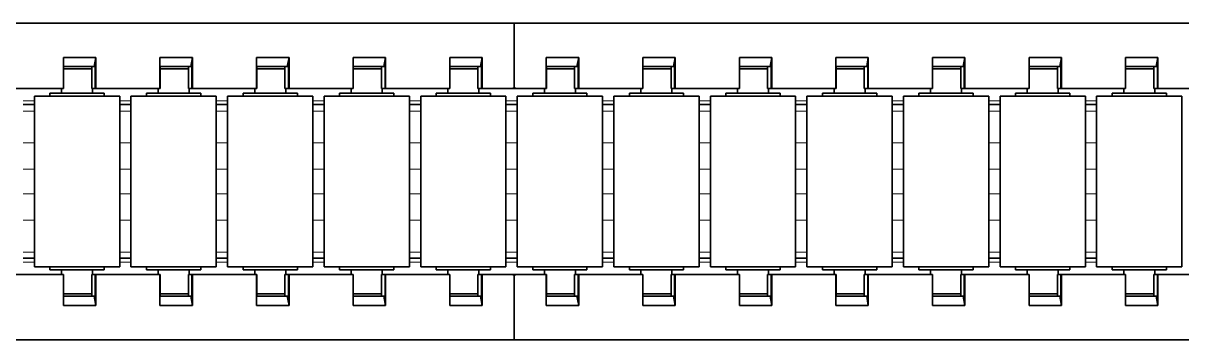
# Model space of a CAD drawing. Header units: inches. Extents: x 185496 to 352137, y 107182 to 179410.
# Drawn here: x 244666.7 to 244816.1, y 156707.6 to 156748.4 of the extents above; entities that cross this region are included whole.
import ezdxf

# ---------------------------------------------------------------- set-up
doc = ezdxf.new("R2010")
doc.units = ezdxf.units.IN
doc.header["$MEASUREMENT"] = 0

# ---------------------------------------------------------------- blocks, each defined once
blk = doc.blocks.new('liaojia')
at = {"color": 7, "lineweight": 35, "ltscale": 0.249049}
for p, q in [((799665.87, -280243.18), (799665.87, -280342.8)), ((799706.67, -280342.8), (799706.67, -280243.18)), ((799665.87, -280342.8), (799665.87, -280442.42)), ((799706.67, -280442.42), (799706.67, -280342.8))]:
    blk.add_line(p, q, dxfattribs=at)
at = {"color": 7, "lineweight": 35, "ltscale": 0.020671}
for p, q in [((799674.27, -280251.5), (799674.27, -280259.77)), ((799698.27, -280259.77), (799698.27, -280251.5)), ((799674.27, -280263.95), (799674.27, -280272.22)), ((799698.27, -280272.22), (799698.27, -280263.95)), ((799674.27, -280276.4), (799674.27, -280284.67)), ((799698.27, -280284.67), (799698.27, -280276.4)), ((799674.27, -280288.86), (799674.27, -280297.13)), ((799698.27, -280297.13), (799698.27, -280288.86)), ((799674.27, -280301.31), (799674.27, -280309.58)), ((799698.27, -280309.58), (799698.27, -280301.31)), ((799674.27, -280313.76), (799674.27, -280322.03)), ((799698.27, -280322.03), (799698.27, -280313.76)), ((799674.27, -280326.21), (799674.27, -280334.48)), ((799698.27, -280334.48), (799698.27, -280326.21)), ((799674.27, -280351.12), (799674.27, -280359.39)), ((799698.27, -280359.39), (799698.27, -280351.12)), ((799674.27, -280363.57), (799674.27, -280371.84)), ((799698.27, -280371.84), (799698.27, -280363.57)), ((799674.27, -280376.02), (799674.27, -280384.29)), ((799698.27, -280384.29), (799698.27, -280376.02)), ((799674.27, -280388.48), (799674.27, -280396.74)), ((799698.27, -280396.74), (799698.27, -280388.48)), ((799674.27, -280400.93), (799674.27, -280409.2)), ((799698.27, -280409.2), (799698.27, -280400.93))]:
    blk.add_line(p, q, dxfattribs=at)
at = {"color": 7, "lineweight": 35, "ltscale": 0.012552}
for p, q in [((799675.27, -280261.71), (799675.27, -280256.69)), ((799697.27, -280256.69), (799697.27, -280261.71)), ((799675.27, -280274.16), (799675.27, -280269.14)), ((799697.27, -280269.14), (799697.27, -280274.16)), ((799675.27, -280311.52), (799675.27, -280306.5)), ((799697.27, -280306.5), (799697.27, -280311.52)), ((799675.27, -280336.43), (799675.27, -280331.41)), ((799697.27, -280331.41), (799697.27, -280336.43)), ((799675.27, -280348.88), (799675.27, -280343.86)), ((799697.27, -280343.86), (799697.27, -280348.88)), ((799675.27, -280361.33), (799675.27, -280356.31)), ((799697.27, -280356.31), (799697.27, -280361.33)), ((799675.27, -280373.78), (799675.27, -280368.76)), ((799697.27, -280368.76), (799697.27, -280373.78)), ((799675.27, -280386.24), (799675.27, -280381.22)), ((799697.27, -280381.22), (799697.27, -280386.24))]:
    blk.add_line(p, q, dxfattribs=at)
at = {"color": 7, "lineweight": 35, "ltscale": 0.055}
for p, q in [((799675.27, -280256.69), (799697.27, -280256.69)), ((799675.27, -280267.69), (799697.27, -280267.69)), ((799675.27, -280269.14), (799697.27, -280269.14)), ((799675.27, -280280.14), (799697.27, -280280.14)), ((799675.27, -280281.6), (799697.27, -280281.6)), ((799675.27, -280292.6), (799697.27, -280292.6)), ((799675.27, -280294.05), (799697.27, -280294.05)), ((799675.27, -280305.05), (799697.27, -280305.05)), ((799675.27, -280306.5), (799697.27, -280306.5)), ((799675.27, -280317.5), (799697.27, -280317.5)), ((799675.27, -280318.95), (799697.27, -280318.95)), ((799675.27, -280329.95), (799697.27, -280329.95)), ((799675.27, -280331.41), (799697.27, -280331.41)), ((799675.27, -280342.41), (799697.27, -280342.41)), ((799675.27, -280343.86), (799697.27, -280343.86)), ((799675.27, -280354.86), (799697.27, -280354.86)), ((799675.27, -280356.31), (799697.27, -280356.31)), ((799675.27, -280367.31), (799697.27, -280367.31)), ((799675.27, -280368.76), (799697.27, -280368.76)), ((799675.27, -280379.76), (799697.27, -280379.76)), ((799675.27, -280381.22), (799697.27, -280381.22)), ((799675.27, -280392.22), (799697.27, -280392.22)), ((799675.27, -280393.67), (799697.27, -280393.67)), ((799675.27, -280404.67), (799697.27, -280404.67))]:
    blk.add_line(p, q, dxfattribs=at)
at = {"color": 7, "lineweight": 35, "ltscale": 0.007987}
for p, q in [((799674.87, -280261.89), (799674.87, -280258.69)), ((799697.67, -280261.89), (799697.67, -280258.69)), ((799674.87, -280274.34), (799674.87, -280271.14)), ((799697.67, -280274.34), (799697.67, -280271.14)), ((799674.87, -280286.79), (799674.87, -280283.6)), ((799697.67, -280286.79), (799697.67, -280283.6)), ((799674.87, -280299.24), (799674.87, -280296.05)), ((799697.67, -280299.24), (799697.67, -280296.05)), ((799674.87, -280324.15), (799674.87, -280320.95)), ((799697.67, -280324.15), (799697.67, -280320.95)), ((799674.87, -280336.6), (799674.87, -280333.41)), ((799697.67, -280336.6), (799697.67, -280333.41)), ((799674.87, -280361.51), (799674.87, -280358.31)), ((799697.67, -280361.51), (799697.67, -280358.31)), ((799674.87, -280373.96), (799674.87, -280370.76)), ((799697.67, -280373.96), (799697.67, -280370.76)), ((799674.87, -280386.41), (799674.87, -280383.22)), ((799697.67, -280386.41), (799697.67, -280383.22)), ((799674.87, -280398.86), (799674.87, -280395.67)), ((799697.67, -280398.86), (799697.67, -280395.67))]:
    blk.add_line(p, q, dxfattribs=at)
at = {"color": 7, "lineweight": 35, "ltscale": 0.000999832}
for p, q in [((799674.87, -280258.69), (799675.27, -280258.69)), ((799674.87, -280265.69), (799675.27, -280265.69)), ((799674.87, -280271.14), (799675.27, -280271.14)), ((799674.87, -280278.14), (799675.27, -280278.14)), ((799674.87, -280283.6), (799675.27, -280283.6)), ((799674.87, -280290.6), (799675.27, -280290.6)), ((799674.87, -280296.05), (799675.27, -280296.05)), ((799674.87, -280303.05), (799675.27, -280303.05)), ((799674.87, -280308.5), (799675.27, -280308.5)), ((799674.87, -280315.5), (799675.27, -280315.5)), ((799674.87, -280320.95), (799675.27, -280320.95)), ((799674.87, -280327.95), (799675.27, -280327.95)), ((799674.87, -280333.41), (799675.27, -280333.41)), ((799674.87, -280340.41), (799675.27, -280340.41)), ((799674.87, -280345.86), (799675.27, -280345.86)), ((799674.87, -280352.86), (799675.27, -280352.86)), ((799674.87, -280358.31), (799675.27, -280358.31)), ((799674.87, -280365.31), (799675.27, -280365.31)), ((799674.87, -280370.76), (799675.27, -280370.76)), ((799674.87, -280377.76), (799675.27, -280377.76)), ((799674.87, -280383.22), (799675.27, -280383.22)), ((799674.87, -280390.22), (799675.27, -280390.22)), ((799674.87, -280395.67), (799675.27, -280395.67)), ((799674.87, -280402.67), (799675.27, -280402.67))]:
    blk.add_line(p, q, dxfattribs=at)
at = {"color": 7, "lineweight": 35, "ltscale": 0.001}
for p, q in [((799697.27, -280258.69), (799697.67, -280258.69)), ((799697.27, -280265.69), (799697.67, -280265.69)), ((799697.27, -280271.14), (799697.67, -280271.14)), ((799697.27, -280278.14), (799697.67, -280278.14)), ((799697.27, -280283.6), (799697.67, -280283.6)), ((799697.27, -280290.6), (799697.67, -280290.6)), ((799697.27, -280296.05), (799697.67, -280296.05)), ((799697.27, -280303.05), (799697.67, -280303.05)), ((799697.27, -280308.5), (799697.67, -280308.5)), ((799697.27, -280315.5), (799697.67, -280315.5)), ((799697.27, -280320.95), (799697.67, -280320.95)), ((799697.27, -280327.95), (799697.67, -280327.95)), ((799697.27, -280333.41), (799697.67, -280333.41)), ((799697.27, -280340.41), (799697.67, -280340.41)), ((799697.27, -280345.86), (799697.67, -280345.86)), ((799697.27, -280352.86), (799697.67, -280352.86)), ((799697.27, -280358.31), (799697.67, -280358.31)), ((799697.27, -280365.31), (799697.67, -280365.31)), ((799697.27, -280370.76), (799697.67, -280370.76)), ((799697.27, -280377.76), (799697.67, -280377.76)), ((799697.27, -280383.22), (799697.67, -280383.22)), ((799697.27, -280390.22), (799697.67, -280390.22)), ((799697.27, -280395.67), (799697.67, -280395.67)), ((799697.27, -280402.67), (799697.67, -280402.67))]:
    blk.add_line(p, q, dxfattribs=at)
at = {"color": 7, "lineweight": 35, "ltscale": 0.002965}
for p, q in [((799670.31, -280259.77), (799671.47, -280259.99)), ((799701.07, -280259.99), (799702.24, -280259.77)), ((799670.31, -280272.22), (799671.47, -280272.44)), ((799701.07, -280272.44), (799702.24, -280272.22)), ((799670.31, -280284.67), (799671.47, -280284.89)), ((799701.07, -280284.89), (799702.24, -280284.67)), ((799670.31, -280297.13), (799671.47, -280297.34)), ((799701.07, -280297.34), (799702.24, -280297.13)), ((799670.31, -280309.58), (799671.47, -280309.8)), ((799701.07, -280309.8), (799702.24, -280309.58)), ((799670.31, -280322.03), (799671.47, -280322.25)), ((799701.07, -280322.25), (799702.24, -280322.03)), ((799670.31, -280334.48), (799671.47, -280334.7)), ((799701.07, -280334.7), (799702.24, -280334.48)), ((799670.31, -280346.94), (799671.47, -280347.15)), ((799701.07, -280347.15), (799702.24, -280346.94)), ((799670.31, -280359.39), (799671.47, -280359.61)), ((799701.07, -280359.61), (799702.24, -280359.39)), ((799670.31, -280371.84), (799671.47, -280372.06)), ((799701.07, -280372.06), (799702.24, -280371.84)), ((799670.31, -280384.29), (799671.47, -280384.51)), ((799701.07, -280384.51), (799702.24, -280384.29)), ((799670.31, -280396.74), (799671.47, -280396.96)), ((799701.07, -280396.96), (799702.24, -280396.74))]:
    blk.add_line(p, q, dxfattribs=at)
at = {"color": 7, "lineweight": 35, "ltscale": 0.009914}
for p, q in [((799670.31, -280259.77), (799674.27, -280259.77)), ((799698.27, -280259.77), (799702.24, -280259.77)), ((799674.27, -280263.95), (799670.31, -280263.95)), ((799702.24, -280263.95), (799698.27, -280263.95)), ((799670.31, -280272.22), (799674.27, -280272.22)), ((799698.27, -280272.22), (799702.24, -280272.22)), ((799674.27, -280276.4), (799670.31, -280276.4)), ((799702.24, -280276.4), (799698.27, -280276.4)), ((799670.31, -280284.67), (799674.27, -280284.67)), ((799698.27, -280284.67), (799702.24, -280284.67)), ((799674.27, -280288.86), (799670.31, -280288.86)), ((799702.24, -280288.86), (799698.27, -280288.86)), ((799670.31, -280297.13), (799674.27, -280297.13)), ((799698.27, -280297.13), (799702.24, -280297.13)), ((799674.27, -280301.31), (799670.31, -280301.31)), ((799702.24, -280301.31), (799698.27, -280301.31)), ((799670.31, -280309.58), (799674.27, -280309.58)), ((799698.27, -280309.58), (799702.24, -280309.58)), ((799674.27, -280313.76), (799670.31, -280313.76)), ((799702.24, -280313.76), (799698.27, -280313.76)), ((799670.31, -280322.03), (799674.27, -280322.03)), ((799698.27, -280322.03), (799702.24, -280322.03)), ((799674.27, -280326.21), (799670.31, -280326.21)), ((799702.24, -280326.21), (799698.27, -280326.21)), ((799670.31, -280334.48), (799674.27, -280334.48)), ((799698.27, -280334.48), (799702.24, -280334.48)), ((799674.27, -280338.67), (799670.31, -280338.67)), ((799702.24, -280338.67), (799698.27, -280338.67)), ((799670.31, -280346.94), (799674.27, -280346.94)), ((799698.27, -280346.94), (799702.24, -280346.94)), ((799674.27, -280351.12), (799670.31, -280351.12)), ((799702.24, -280351.12), (799698.27, -280351.12)), ((799670.31, -280359.39), (799674.27, -280359.39)), ((799698.27, -280359.39), (799702.24, -280359.39)), ((799674.27, -280363.57), (799670.31, -280363.57)), ((799702.24, -280363.57), (799698.27, -280363.57)), ((799670.31, -280371.84), (799674.27, -280371.84)), ((799698.27, -280371.84), (799702.24, -280371.84)), ((799674.27, -280376.02), (799670.31, -280376.02)), ((799702.24, -280376.02), (799698.27, -280376.02)), ((799670.31, -280384.29), (799674.27, -280384.29)), ((799698.27, -280384.29), (799702.24, -280384.29)), ((799674.27, -280388.48), (799670.31, -280388.48)), ((799702.24, -280388.48), (799698.27, -280388.48)), ((799670.31, -280396.74), (799674.27, -280396.74)), ((799698.27, -280396.74), (799702.24, -280396.74)), ((799674.27, -280400.93), (799670.31, -280400.93)), ((799702.24, -280400.93), (799698.27, -280400.93))]:
    blk.add_line(p, q, dxfattribs=at)
at = {"color": 7, "lineweight": 35, "ltscale": 0.01046}
for p, q in [((799670.31, -280263.95), (799670.31, -280259.77)), ((799702.24, -280259.77), (799702.24, -280263.95)), ((799670.31, -280276.4), (799670.31, -280272.22)), ((799702.24, -280272.22), (799702.24, -280276.4)), ((799670.31, -280288.86), (799670.31, -280284.67)), ((799702.24, -280284.67), (799702.24, -280288.86)), ((799670.31, -280301.31), (799670.31, -280297.13)), ((799702.24, -280297.13), (799702.24, -280301.31)), ((799670.31, -280313.76), (799670.31, -280309.58)), ((799702.24, -280309.58), (799702.24, -280313.76)), ((799670.31, -280326.21), (799670.31, -280322.03)), ((799702.24, -280322.03), (799702.24, -280326.21)), ((799670.31, -280338.67), (799670.31, -280334.48)), ((799702.24, -280334.48), (799702.24, -280338.67)), ((799670.31, -280351.12), (799670.31, -280346.94)), ((799702.24, -280346.94), (799702.24, -280351.12)), ((799670.31, -280363.57), (799670.31, -280359.39)), ((799702.24, -280359.39), (799702.24, -280363.57)), ((799670.31, -280376.02), (799670.31, -280371.84)), ((799702.24, -280371.84), (799702.24, -280376.02)), ((799670.31, -280388.48), (799670.31, -280384.29)), ((799702.24, -280384.29), (799702.24, -280388.48)), ((799670.31, -280400.93), (799670.31, -280396.74)), ((799702.24, -280396.74), (799702.24, -280400.93))]:
    blk.add_line(p, q, dxfattribs=at)
at = {"color": 7, "lineweight": 35, "ltscale": 0.007}
for p, q in [((799671.47, -280259.84), (799674.27, -280259.84)), ((799671.47, -280260.3), (799674.27, -280260.3)), ((799698.27, -280259.84), (799701.07, -280259.84)), ((799701.07, -280260.3), (799698.27, -280260.3)), ((799671.47, -280263.94), (799674.27, -280263.94)), ((799701.07, -280263.94), (799698.27, -280263.94)), ((799671.47, -280272.3), (799674.27, -280272.3)), ((799698.27, -280272.3), (799701.07, -280272.3)), ((799671.47, -280272.75), (799674.27, -280272.75)), ((799701.07, -280272.75), (799698.27, -280272.75)), ((799671.47, -280276.39), (799674.27, -280276.39)), ((799701.07, -280276.39), (799698.27, -280276.39)), ((799671.47, -280284.75), (799674.27, -280284.75)), ((799671.47, -280285.2), (799674.27, -280285.2)), ((799698.27, -280284.75), (799701.07, -280284.75)), ((799701.07, -280285.2), (799698.27, -280285.2)), ((799671.47, -280288.84), (799674.27, -280288.84)), ((799701.07, -280288.84), (799698.27, -280288.84)), ((799671.47, -280297.2), (799674.27, -280297.2)), ((799671.47, -280297.66), (799674.27, -280297.66)), ((799698.27, -280297.2), (799701.07, -280297.2)), ((799701.07, -280297.66), (799698.27, -280297.66)), ((799671.47, -280301.29), (799674.27, -280301.29)), ((799701.07, -280301.29), (799698.27, -280301.29)), ((799671.47, -280309.65), (799674.27, -280309.65)), ((799698.27, -280309.65), (799701.07, -280309.65)), ((799671.47, -280310.11), (799674.27, -280310.11)), ((799701.07, -280310.11), (799698.27, -280310.11)), ((799671.47, -280313.75), (799674.27, -280313.75)), ((799701.07, -280313.75), (799698.27, -280313.75)), ((799671.47, -280322.11), (799674.27, -280322.11)), ((799671.47, -280322.56), (799674.27, -280322.56)), ((799698.27, -280322.11), (799701.07, -280322.11)), ((799701.07, -280322.56), (799698.27, -280322.56)), ((799671.47, -280326.2), (799674.27, -280326.2)), ((799701.07, -280326.2), (799698.27, -280326.2)), ((799671.47, -280334.56), (799674.27, -280334.56)), ((799671.47, -280335.01), (799674.27, -280335.01)), ((799698.27, -280334.56), (799701.07, -280334.56)), ((799701.07, -280335.01), (799698.27, -280335.01)), ((799671.47, -280338.65), (799674.27, -280338.65)), ((799698.27, -280338.65), (799701.07, -280338.65)), ((799671.47, -280347.01), (799674.27, -280347.01)), ((799698.27, -280347.01), (799701.07, -280347.01)), ((799674.27, -280347.47), (799671.47, -280347.47)), ((799701.07, -280347.47), (799698.27, -280347.47)), ((799671.47, -280351.1), (799674.27, -280351.1)), ((799701.07, -280351.1), (799698.27, -280351.1)), ((799671.47, -280359.46), (799674.27, -280359.46)), ((799671.47, -280359.92), (799674.27, -280359.92)), ((799698.27, -280359.46), (799701.07, -280359.46)), ((799701.07, -280359.92), (799698.27, -280359.92)), ((799671.47, -280363.56), (799674.27, -280363.56)), ((799701.07, -280363.56), (799698.27, -280363.56)), ((799671.47, -280371.92), (799674.27, -280371.92)), ((799671.47, -280372.37), (799674.27, -280372.37)), ((799698.27, -280371.92), (799701.07, -280371.92)), ((799701.07, -280372.37), (799698.27, -280372.37)), ((799671.47, -280376.01), (799674.27, -280376.01)), ((799701.07, -280376.01), (799698.27, -280376.01)), ((799671.47, -280384.37), (799674.27, -280384.37)), ((799698.27, -280384.37), (799701.07, -280384.37)), ((799671.47, -280384.82), (799674.27, -280384.82)), ((799701.07, -280384.82), (799698.27, -280384.82)), ((799671.47, -280388.46), (799674.27, -280388.46)), ((799701.07, -280388.46), (799698.27, -280388.46)), ((799671.47, -280396.82), (799674.27, -280396.82)), ((799671.47, -280397.28), (799674.27, -280397.28)), ((799698.27, -280396.82), (799701.07, -280396.82)), ((799701.07, -280397.28), (799698.27, -280397.28)), ((799671.47, -280400.91), (799674.27, -280400.91)), ((799701.07, -280400.91), (799698.27, -280400.91))]:
    blk.add_line(p, q, dxfattribs=at)
at = {"color": 7, "lineweight": 35, "ltscale": 0.000893784}
for p, q in [((799671.47, -280260.2), (799671.47, -280259.84)), ((799701.07, -280259.84), (799701.07, -280260.2)), ((799671.47, -280272.65), (799671.47, -280272.3)), ((799701.07, -280272.3), (799701.07, -280272.65)), ((799671.47, -280297.56), (799671.47, -280297.2)), ((799701.07, -280297.2), (799701.07, -280297.56)), ((799671.47, -280384.73), (799671.47, -280384.37)), ((799701.07, -280384.37), (799701.07, -280384.73))]:
    blk.add_line(p, q, dxfattribs=at)
at = {"color": 7, "lineweight": 35, "ltscale": 0.000356865}
for p, q in [((799671.47, -280259.99), (799671.47, -280259.84)), ((799671.47, -280272.44), (799671.47, -280272.3)), ((799671.47, -280284.89), (799671.47, -280284.75)), ((799671.47, -280297.34), (799671.47, -280297.2)), ((799671.47, -280334.7), (799671.47, -280334.56)), ((799671.47, -280347.15), (799671.47, -280347.01)), ((799671.47, -280359.61), (799671.47, -280359.46)), ((799671.47, -280372.06), (799671.47, -280371.92)), ((799671.47, -280384.51), (799671.47, -280384.37)), ((799671.47, -280396.96), (799671.47, -280396.82))]:
    blk.add_line(p, q, dxfattribs=at)
at = {"color": 7, "lineweight": 35, "ltscale": 0.000536919}
for p, q in [((799671.47, -280259.99), (799671.47, -280260.2)), ((799671.47, -280272.44), (799671.47, -280272.65)), ((799671.47, -280297.34), (799671.47, -280297.56)), ((799671.47, -280309.8), (799671.47, -280310.01)), ((799671.47, -280384.51), (799671.47, -280384.73))]:
    blk.add_line(p, q, dxfattribs=at)
at = {"color": 7, "lineweight": 35, "ltscale": 0.009386}
for p, q in [((799671.47, -280260.2), (799671.47, -280263.96)), ((799701.07, -280263.96), (799701.07, -280260.2)), ((799671.47, -280272.65), (799671.47, -280276.41)), ((799701.07, -280276.41), (799701.07, -280272.65)), ((799671.47, -280285.11), (799671.47, -280288.86)), ((799701.07, -280288.86), (799701.07, -280285.11)), ((799671.47, -280297.56), (799671.47, -280301.31)), ((799701.07, -280301.31), (799701.07, -280297.56)), ((799671.47, -280310.01), (799671.47, -280313.76)), ((799701.07, -280313.76), (799701.07, -280310.01)), ((799671.47, -280322.46), (799671.47, -280326.22)), ((799701.07, -280326.22), (799701.07, -280322.46)), ((799671.47, -280334.92), (799671.47, -280338.67)), ((799701.07, -280338.67), (799701.07, -280334.92)), ((799671.47, -280347.37), (799671.47, -280351.12)), ((799701.07, -280351.12), (799701.07, -280347.37)), ((799671.47, -280359.82), (799671.47, -280363.57)), ((799701.07, -280363.57), (799701.07, -280359.82)), ((799671.47, -280372.27), (799671.47, -280376.03)), ((799701.07, -280376.03), (799701.07, -280372.27)), ((799671.47, -280384.73), (799671.47, -280388.48)), ((799701.07, -280388.48), (799701.07, -280384.73)), ((799671.47, -280397.18), (799671.47, -280400.93)), ((799701.07, -280400.93), (799701.07, -280397.18))]:
    blk.add_line(p, q, dxfattribs=at)
at = {"color": 7, "lineweight": 35, "ltscale": 0.005168}
for p, q in [((799671.77, -280262.37), (799671.77, -280260.3)), ((799671.77, -280274.82), (799671.77, -280272.75)), ((799671.77, -280287.27), (799671.77, -280285.2)), ((799671.77, -280299.72), (799671.77, -280297.66)), ((799671.77, -280312.18), (799671.77, -280310.11)), ((799671.77, -280324.63), (799671.77, -280322.56)), ((799671.77, -280337.08), (799671.77, -280335.01)), ((799671.77, -280349.53), (799671.77, -280347.47)), ((799671.77, -280361.99), (799671.77, -280359.92)), ((799671.77, -280374.44), (799671.77, -280372.37)), ((799671.77, -280386.89), (799671.77, -280384.82)), ((799671.77, -280399.34), (799671.77, -280397.28))]:
    blk.add_line(p, q, dxfattribs=at)
at = {"color": 7, "lineweight": 35, "ltscale": 0.004297}
for p, q in [((799671.77, -280262.02), (799671.77, -280260.3)), ((799700.77, -280260.3), (799700.77, -280262.02)), ((799671.77, -280274.47), (799671.77, -280272.75)), ((799700.77, -280272.75), (799700.77, -280274.47)), ((799671.77, -280286.92), (799671.77, -280285.2)), ((799700.77, -280285.2), (799700.77, -280286.92)), ((799671.77, -280299.37), (799671.77, -280297.66)), ((799700.77, -280297.66), (799700.77, -280299.37)), ((799671.77, -280311.83), (799671.77, -280310.11)), ((799700.77, -280310.11), (799700.77, -280311.83)), ((799671.77, -280324.28), (799671.77, -280322.56)), ((799700.77, -280322.56), (799700.77, -280324.28)), ((799671.77, -280336.73), (799671.77, -280335.01)), ((799700.77, -280335.01), (799700.77, -280336.73)), ((799671.77, -280349.18), (799671.77, -280347.47)), ((799700.77, -280347.47), (799700.77, -280349.18)), ((799671.77, -280361.64), (799671.77, -280359.92)), ((799700.77, -280359.92), (799700.77, -280361.64)), ((799671.77, -280374.09), (799671.77, -280372.37)), ((799700.77, -280372.37), (799700.77, -280374.09)), ((799671.77, -280386.54), (799671.77, -280384.82)), ((799700.77, -280384.82), (799700.77, -280386.54)), ((799671.77, -280398.99), (799671.77, -280397.28)), ((799700.77, -280397.28), (799700.77, -280398.99))]:
    blk.add_line(p, q, dxfattribs=at)
at = {"color": 7, "lineweight": 35, "ltscale": 0.000187874}
for p, q in [((799674.27, -280259.84), (799674.27, -280259.77)), ((799698.27, -280259.84), (799698.27, -280259.77)), ((799674.27, -280272.3), (799674.27, -280272.22)), ((799698.27, -280272.3), (799698.27, -280272.22)), ((799674.27, -280284.75), (799674.27, -280284.67)), ((799698.27, -280284.75), (799698.27, -280284.67)), ((799674.27, -280297.2), (799674.27, -280297.13)), ((799698.27, -280297.2), (799698.27, -280297.13)), ((799674.27, -280334.56), (799674.27, -280334.48)), ((799698.27, -280334.56), (799698.27, -280334.48)), ((799674.27, -280347.01), (799674.27, -280346.94)), ((799698.27, -280347.01), (799698.27, -280346.94)), ((799674.27, -280359.46), (799674.27, -280359.39)), ((799698.27, -280359.46), (799698.27, -280359.39)), ((799674.27, -280371.92), (799674.27, -280371.84)), ((799698.27, -280371.92), (799698.27, -280371.84)), ((799674.27, -280384.37), (799674.27, -280384.29)), ((799698.27, -280384.37), (799698.27, -280384.29)), ((799674.27, -280396.82), (799674.27, -280396.74)), ((799698.27, -280396.82), (799698.27, -280396.74))]:
    blk.add_line(p, q, dxfattribs=at)
at = {"color": 7, "lineweight": 35, "ltscale": 0.001138}
for p, q in [((799674.27, -280259.84), (799674.27, -280260.3)), ((799698.27, -280260.3), (799698.27, -280259.84)), ((799674.27, -280272.3), (799674.27, -280272.75)), ((799698.27, -280272.75), (799698.27, -280272.3)), ((799674.27, -280284.75), (799674.27, -280285.2)), ((799698.27, -280285.2), (799698.27, -280284.75)), ((799674.27, -280297.2), (799674.27, -280297.66)), ((799698.27, -280297.66), (799698.27, -280297.2)), ((799674.27, -280309.65), (799674.27, -280310.11)), ((799698.27, -280310.11), (799698.27, -280309.65)), ((799674.27, -280322.11), (799674.27, -280322.56)), ((799698.27, -280322.56), (799698.27, -280322.11)), ((799674.27, -280334.56), (799674.27, -280335.01)), ((799698.27, -280335.01), (799698.27, -280334.56)), ((799674.27, -280347.01), (799674.27, -280347.47)), ((799698.27, -280347.47), (799698.27, -280347.01)), ((799674.27, -280359.46), (799674.27, -280359.92)), ((799698.27, -280359.92), (799698.27, -280359.46)), ((799674.27, -280371.92), (799674.27, -280372.37)), ((799698.27, -280372.37), (799698.27, -280371.92)), ((799674.27, -280384.37), (799674.27, -280384.82)), ((799698.27, -280384.82), (799698.27, -280384.37)), ((799674.27, -280396.82), (799674.27, -280397.28)), ((799698.27, -280397.28), (799698.27, -280396.82))]:
    blk.add_line(p, q, dxfattribs=at)
at = {"color": 7, "lineweight": 35, "ltscale": 0.0015}
for p, q in [((799674.27, -280260.19), (799674.87, -280260.19)), ((799697.67, -280260.19), (799698.27, -280260.19)), ((799674.27, -280264.19), (799674.87, -280264.19)), ((799697.67, -280264.19), (799698.27, -280264.19)), ((799674.27, -280272.64), (799674.87, -280272.64)), ((799697.67, -280272.64), (799698.27, -280272.64)), ((799674.27, -280276.64), (799674.87, -280276.64)), ((799697.67, -280276.64), (799698.27, -280276.64)), ((799674.27, -280285.1), (799674.87, -280285.1)), ((799697.67, -280285.1), (799698.27, -280285.1)), ((799674.27, -280289.1), (799674.87, -280289.1)), ((799697.67, -280289.1), (799698.27, -280289.1)), ((799674.27, -280297.55), (799674.87, -280297.55)), ((799697.67, -280297.55), (799698.27, -280297.55)), ((799674.27, -280301.55), (799674.87, -280301.55)), ((799697.67, -280301.55), (799698.27, -280301.55)), ((799674.27, -280310), (799674.87, -280310)), ((799697.67, -280310), (799698.27, -280310)), ((799674.27, -280314), (799674.87, -280314)), ((799697.67, -280314), (799698.27, -280314)), ((799674.27, -280322.45), (799674.87, -280322.45)), ((799697.67, -280322.45), (799698.27, -280322.45)), ((799674.27, -280326.45), (799674.87, -280326.45)), ((799697.67, -280326.45), (799698.27, -280326.45)), ((799674.27, -280334.91), (799674.87, -280334.91)), ((799697.67, -280334.91), (799698.27, -280334.91)), ((799674.27, -280338.91), (799674.87, -280338.91)), ((799697.67, -280338.91), (799698.27, -280338.91)), ((799674.27, -280347.36), (799674.87, -280347.36)), ((799697.67, -280347.36), (799698.27, -280347.36)), ((799674.27, -280351.36), (799674.87, -280351.36)), ((799697.67, -280351.36), (799698.27, -280351.36)), ((799674.27, -280359.81), (799674.87, -280359.81)), ((799697.67, -280359.81), (799698.27, -280359.81)), ((799674.27, -280363.81), (799674.87, -280363.81)), ((799697.67, -280363.81), (799698.27, -280363.81)), ((799674.27, -280372.26), (799674.87, -280372.26)), ((799697.67, -280372.26), (799698.27, -280372.26)), ((799674.27, -280376.26), (799674.87, -280376.26)), ((799697.67, -280376.26), (799698.27, -280376.26)), ((799674.27, -280384.72), (799674.87, -280384.72)), ((799697.67, -280384.72), (799698.27, -280384.72)), ((799674.27, -280388.72), (799674.87, -280388.72)), ((799697.67, -280388.72), (799698.27, -280388.72)), ((799674.27, -280397.17), (799674.87, -280397.17)), ((799697.67, -280397.17), (799698.27, -280397.17)), ((799674.27, -280401.17), (799674.87, -280401.17)), ((799697.67, -280401.17), (799698.27, -280401.17))]:
    blk.add_line(p, q, dxfattribs=at)
at = {"color": 7, "lineweight": 35, "ltscale": 0.000243759}
for p, q in [((799701.07, -280260.3), (799701.07, -280260.2)), ((799701.07, -280272.75), (799701.07, -280272.65)), ((799701.07, -280285.2), (799701.07, -280285.11)), ((799701.07, -280297.66), (799701.07, -280297.56)), ((799701.07, -280359.92), (799701.07, -280359.82)), ((799701.07, -280384.82), (799701.07, -280384.73)), ((799701.07, -280397.28), (799701.07, -280397.18))]:
    blk.add_line(p, q, dxfattribs=at)
at = {"color": 7, "lineweight": 13, "ltscale": 0.009093}
for p, q in [((799701.07, -280263.94), (799701.07, -280260.3)), ((799701.07, -280276.39), (799701.07, -280272.75)), ((799701.07, -280288.84), (799701.07, -280285.2)), ((799701.07, -280301.29), (799701.07, -280297.66)), ((799701.07, -280313.75), (799701.07, -280310.11)), ((799701.07, -280326.2), (799701.07, -280322.56)), ((799701.07, -280338.65), (799701.07, -280335.01)), ((799701.07, -280351.1), (799701.07, -280347.47)), ((799701.07, -280363.56), (799701.07, -280359.92)), ((799701.07, -280376.01), (799701.07, -280372.37)), ((799701.07, -280388.46), (799701.07, -280384.82)), ((799701.07, -280400.91), (799701.07, -280397.28))]:
    blk.add_line(p, q, dxfattribs=at)
at = {"color": 7, "lineweight": 35, "ltscale": 0.004796}
for p, q in [((799671.77, -280263.94), (799671.77, -280262.02)), ((799700.77, -280262.02), (799700.77, -280263.94)), ((799671.77, -280276.39), (799671.77, -280274.47)), ((799700.77, -280274.47), (799700.77, -280276.39)), ((799671.77, -280288.84), (799671.77, -280286.92)), ((799700.77, -280286.92), (799700.77, -280288.84)), ((799671.77, -280301.29), (799671.77, -280299.37)), ((799700.77, -280299.37), (799700.77, -280301.29)), ((799671.77, -280313.75), (799671.77, -280311.83)), ((799700.77, -280311.83), (799700.77, -280313.75)), ((799671.77, -280338.65), (799671.77, -280336.73)), ((799700.77, -280336.73), (799700.77, -280338.65)), ((799671.77, -280351.1), (799671.77, -280349.18)), ((799700.77, -280349.18), (799700.77, -280351.1)), ((799671.77, -280363.56), (799671.77, -280361.64)), ((799700.77, -280361.64), (799700.77, -280363.56)), ((799671.77, -280376.01), (799671.77, -280374.09)), ((799700.77, -280374.09), (799700.77, -280376.01)), ((799671.77, -280388.46), (799671.77, -280386.54)), ((799700.77, -280386.54), (799700.77, -280388.46)), ((799671.77, -280400.91), (799671.77, -280398.99)), ((799700.77, -280398.99), (799700.77, -280400.91))]:
    blk.add_line(p, q, dxfattribs=at)
at = {"color": 7, "lineweight": 35, "ltscale": 0.009513}
for p, q in [((799674.87, -280261.89), (799674.87, -280265.69)), ((799697.67, -280265.69), (799697.67, -280261.89)), ((799674.87, -280274.34), (799674.87, -280278.14)), ((799697.67, -280278.14), (799697.67, -280274.34)), ((799674.87, -280286.79), (799674.87, -280290.6)), ((799697.67, -280290.6), (799697.67, -280286.79)), ((799674.87, -280299.24), (799674.87, -280303.05)), ((799697.67, -280303.05), (799697.67, -280299.24)), ((799674.87, -280311.7), (799674.87, -280315.5)), ((799697.67, -280315.5), (799697.67, -280311.7)), ((799674.87, -280324.15), (799674.87, -280327.95)), ((799697.67, -280327.95), (799697.67, -280324.15)), ((799674.87, -280336.6), (799674.87, -280340.41)), ((799697.67, -280340.41), (799697.67, -280336.6)), ((799674.87, -280361.51), (799674.87, -280365.31)), ((799697.67, -280365.31), (799697.67, -280361.51)), ((799674.87, -280373.96), (799674.87, -280377.76)), ((799697.67, -280377.76), (799697.67, -280373.96)), ((799674.87, -280386.41), (799674.87, -280390.22)), ((799697.67, -280390.22), (799697.67, -280386.41)), ((799674.87, -280398.86), (799674.87, -280402.67)), ((799697.67, -280402.67), (799697.67, -280398.86))]:
    blk.add_line(p, q, dxfattribs=at)
at = {"color": 7, "lineweight": 35, "ltscale": 0.014948}
for p, q in [((799675.27, -280267.69), (799675.27, -280261.71)), ((799697.27, -280261.71), (799697.27, -280267.69)), ((799675.27, -280280.14), (799675.27, -280274.16)), ((799697.27, -280274.16), (799697.27, -280280.14)), ((799675.27, -280292.6), (799675.27, -280286.62)), ((799697.27, -280286.62), (799697.27, -280292.6)), ((799675.27, -280305.05), (799675.27, -280299.07)), ((799697.27, -280299.07), (799697.27, -280305.05)), ((799675.27, -280317.5), (799675.27, -280311.52)), ((799697.27, -280311.52), (799697.27, -280317.5)), ((799675.27, -280329.95), (799675.27, -280323.97)), ((799697.27, -280323.97), (799697.27, -280329.95)), ((799675.27, -280342.41), (799675.27, -280336.43)), ((799697.27, -280336.43), (799697.27, -280342.41)), ((799675.27, -280354.86), (799675.27, -280348.88)), ((799697.27, -280348.88), (799697.27, -280354.86)), ((799675.27, -280367.31), (799675.27, -280361.33)), ((799697.27, -280361.33), (799697.27, -280367.31)), ((799675.27, -280379.76), (799675.27, -280373.78)), ((799697.27, -280373.78), (799697.27, -280379.76)), ((799675.27, -280392.22), (799675.27, -280386.24)), ((799697.27, -280386.24), (799697.27, -280392.22)), ((799675.27, -280404.67), (799675.27, -280398.69)), ((799697.27, -280398.69), (799697.27, -280404.67))]:
    blk.add_line(p, q, dxfattribs=at)
at = {"color": 7, "lineweight": 35, "ltscale": 0.003925}
for p, q in [((799671.77, -280263.94), (799671.77, -280262.37)), ((799671.77, -280276.39), (799671.77, -280274.82)), ((799671.77, -280288.84), (799671.77, -280287.27)), ((799671.77, -280301.29), (799671.77, -280299.72)), ((799671.77, -280313.75), (799671.77, -280312.18)), ((799671.77, -280326.2), (799671.77, -280324.63)), ((799671.77, -280338.65), (799671.77, -280337.08)), ((799671.77, -280351.1), (799671.77, -280349.53)), ((799671.77, -280363.56), (799671.77, -280361.99)), ((799671.77, -280376.01), (799671.77, -280374.44)), ((799671.77, -280388.46), (799671.77, -280386.89)), ((799671.77, -280400.91), (799671.77, -280399.34))]:
    blk.add_line(p, q, dxfattribs=at)
at = {"color": 7, "lineweight": 35, "ltscale": 4.15802e-05}
for p, q in [((799674.27, -280263.94), (799674.27, -280263.95)), ((799698.27, -280263.95), (799698.27, -280263.94)), ((799701.07, -280263.94), (799701.07, -280263.95)), ((799674.27, -280276.39), (799674.27, -280276.4)), ((799698.27, -280276.4), (799698.27, -280276.39)), ((799701.07, -280276.39), (799701.07, -280276.4)), ((799674.27, -280301.29), (799674.27, -280301.31)), ((799698.27, -280301.31), (799698.27, -280301.29)), ((799701.07, -280301.29), (799701.07, -280301.31)), ((799674.27, -280388.46), (799674.27, -280388.48)), ((799698.27, -280388.48), (799698.27, -280388.46)), ((799701.07, -280388.46), (799701.07, -280388.48))]:
    blk.add_line(p, q, dxfattribs=at)
at = {"color": 7, "lineweight": 13, "ltscale": 0.003631}
for p, q in [((799675.87, -280269.14), (799675.87, -280267.69)), ((799677.19, -280269.14), (799677.19, -280267.69)), ((799681.31, -280269.14), (799681.31, -280267.69)), ((799684.67, -280269.14), (799684.67, -280267.69)), ((799687.88, -280269.14), (799687.88, -280267.69)), ((799691.24, -280269.14), (799691.24, -280267.69)), ((799695.36, -280269.14), (799695.36, -280267.69)), ((799696.67, -280269.14), (799696.67, -280267.69)), ((799675.87, -280281.6), (799675.87, -280280.14)), ((799677.19, -280281.6), (799677.19, -280280.14)), ((799681.31, -280281.6), (799681.31, -280280.14)), ((799684.67, -280281.6), (799684.67, -280280.14)), ((799687.88, -280281.6), (799687.88, -280280.14)), ((799691.24, -280281.6), (799691.24, -280280.14)), ((799695.36, -280281.6), (799695.36, -280280.14)), ((799696.67, -280281.6), (799696.67, -280280.14)), ((799675.87, -280294.05), (799675.87, -280292.6)), ((799677.19, -280294.05), (799677.19, -280292.6)), ((799681.31, -280294.05), (799681.31, -280292.6)), ((799684.67, -280294.05), (799684.67, -280292.6)), ((799687.88, -280294.05), (799687.88, -280292.6)), ((799691.24, -280294.05), (799691.24, -280292.6)), ((799695.36, -280294.05), (799695.36, -280292.6)), ((799696.67, -280294.05), (799696.67, -280292.6)), ((799675.87, -280306.5), (799675.87, -280305.05)), ((799677.19, -280306.5), (799677.19, -280305.05)), ((799681.31, -280306.5), (799681.31, -280305.05)), ((799684.67, -280306.5), (799684.67, -280305.05)), ((799687.88, -280306.5), (799687.88, -280305.05)), ((799691.24, -280306.5), (799691.24, -280305.05)), ((799695.36, -280306.5), (799695.36, -280305.05)), ((799696.67, -280306.5), (799696.67, -280305.05)), ((799675.87, -280318.95), (799675.87, -280317.5)), ((799677.19, -280318.95), (799677.19, -280317.5)), ((799681.31, -280318.95), (799681.31, -280317.5)), ((799684.67, -280318.95), (799684.67, -280317.5)), ((799687.88, -280318.95), (799687.88, -280317.5)), ((799691.24, -280318.95), (799691.24, -280317.5)), ((799695.36, -280318.95), (799695.36, -280317.5)), ((799696.67, -280318.95), (799696.67, -280317.5)), ((799675.87, -280331.41), (799675.87, -280329.95)), ((799677.19, -280331.41), (799677.19, -280329.95)), ((799681.31, -280331.41), (799681.31, -280329.95)), ((799684.67, -280331.41), (799684.67, -280329.95)), ((799687.88, -280331.41), (799687.88, -280329.95)), ((799691.24, -280331.41), (799691.24, -280329.95)), ((799695.36, -280331.41), (799695.36, -280329.95)), ((799696.67, -280331.41), (799696.67, -280329.95)), ((799675.87, -280343.86), (799675.87, -280342.41)), ((799677.19, -280343.86), (799677.19, -280342.41)), ((799681.31, -280343.86), (799681.31, -280342.41)), ((799684.67, -280343.86), (799684.67, -280342.41)), ((799687.88, -280343.86), (799687.88, -280342.41)), ((799691.24, -280343.86), (799691.24, -280342.41)), ((799695.36, -280343.86), (799695.36, -280342.41)), ((799696.67, -280343.86), (799696.67, -280342.41)), ((799675.87, -280356.31), (799675.87, -280354.86)), ((799677.19, -280356.31), (799677.19, -280354.86)), ((799681.31, -280356.31), (799681.31, -280354.86)), ((799684.67, -280356.31), (799684.67, -280354.86)), ((799687.88, -280356.31), (799687.88, -280354.86)), ((799691.24, -280356.31), (799691.24, -280354.86)), ((799695.36, -280356.31), (799695.36, -280354.86)), ((799696.67, -280356.31), (799696.67, -280354.86)), ((799675.87, -280368.76), (799675.87, -280367.31)), ((799677.19, -280368.76), (799677.19, -280367.31)), ((799681.31, -280368.76), (799681.31, -280367.31)), ((799684.67, -280368.76), (799684.67, -280367.31)), ((799687.88, -280368.76), (799687.88, -280367.31)), ((799691.24, -280368.76), (799691.24, -280367.31)), ((799695.36, -280368.76), (799695.36, -280367.31)), ((799696.67, -280368.76), (799696.67, -280367.31)), ((799675.87, -280381.22), (799675.87, -280379.76)), ((799677.19, -280381.22), (799677.19, -280379.76)), ((799681.31, -280381.22), (799681.31, -280379.76)), ((799684.67, -280381.22), (799684.67, -280379.76)), ((799687.88, -280381.22), (799687.88, -280379.76)), ((799691.24, -280381.22), (799691.24, -280379.76)), ((799695.36, -280381.22), (799695.36, -280379.76)), ((799696.67, -280381.22), (799696.67, -280379.76)), ((799675.87, -280393.67), (799675.87, -280392.22)), ((799677.19, -280393.67), (799677.19, -280392.22)), ((799681.31, -280393.67), (799681.31, -280392.22)), ((799684.67, -280393.67), (799684.67, -280392.22)), ((799687.88, -280393.67), (799687.88, -280392.22)), ((799691.24, -280393.67), (799691.24, -280392.22)), ((799695.36, -280393.67), (799695.36, -280392.22)), ((799696.67, -280393.67), (799696.67, -280392.22)), ((799675.87, -280406.12), (799675.87, -280404.67)), ((799677.19, -280406.12), (799677.19, -280404.67)), ((799681.31, -280406.12), (799681.31, -280404.67)), ((799684.67, -280406.12), (799684.67, -280404.67)), ((799687.88, -280406.12), (799687.88, -280404.67)), ((799691.24, -280406.12), (799691.24, -280404.67)), ((799695.36, -280406.12), (799695.36, -280404.67)), ((799696.67, -280406.12), (799696.67, -280404.67))]:
    blk.add_line(p, q, dxfattribs=at)
at = {"color": 7, "lineweight": 35, "ltscale": 0.003631}
for p, q in [((799676.37, -280269.14), (799676.37, -280267.69)), ((799696.17, -280269.14), (799696.17, -280267.69)), ((799676.37, -280281.6), (799676.37, -280280.14)), ((799696.17, -280281.6), (799696.17, -280280.14)), ((799676.37, -280294.05), (799676.37, -280292.6)), ((799696.17, -280294.05), (799696.17, -280292.6)), ((799676.37, -280306.5), (799676.37, -280305.05)), ((799696.17, -280306.5), (799696.17, -280305.05)), ((799676.37, -280318.95), (799676.37, -280317.5)), ((799696.17, -280318.95), (799696.17, -280317.5)), ((799676.37, -280331.41), (799676.37, -280329.95)), ((799696.17, -280331.41), (799696.17, -280329.95)), ((799676.37, -280343.86), (799676.37, -280342.41)), ((799696.17, -280343.86), (799696.17, -280342.41)), ((799676.37, -280356.31), (799676.37, -280354.86)), ((799696.17, -280356.31), (799696.17, -280354.86)), ((799676.37, -280368.76), (799676.37, -280367.31)), ((799696.17, -280368.76), (799696.17, -280367.31)), ((799676.37, -280381.22), (799676.37, -280379.76)), ((799696.17, -280381.22), (799696.17, -280379.76)), ((799676.37, -280393.67), (799676.37, -280392.22)), ((799696.17, -280393.67), (799696.17, -280392.22)), ((799676.37, -280406.12), (799676.37, -280404.67)), ((799696.17, -280406.12), (799696.17, -280404.67))]:
    blk.add_line(p, q, dxfattribs=at)
at = {"color": 7, "lineweight": 35, "ltscale": 0.012551}
for p, q in [((799675.27, -280286.62), (799675.27, -280281.6)), ((799697.27, -280281.6), (799697.27, -280286.62)), ((799675.27, -280299.07), (799675.27, -280294.05)), ((799697.27, -280294.05), (799697.27, -280299.07)), ((799675.27, -280323.97), (799675.27, -280318.95)), ((799697.27, -280318.95), (799697.27, -280323.97)), ((799675.27, -280398.69), (799675.27, -280393.67)), ((799697.27, -280393.67), (799697.27, -280398.69))]:
    blk.add_line(p, q, dxfattribs=at)
at = {"color": 7, "lineweight": 35, "ltscale": 0.000893974}
for p, q in [((799671.47, -280285.11), (799671.47, -280284.75)), ((799701.07, -280284.75), (799701.07, -280285.11)), ((799671.47, -280310.01), (799671.47, -280309.65)), ((799701.07, -280309.65), (799701.07, -280310.01)), ((799671.47, -280334.92), (799671.47, -280334.56)), ((799701.07, -280334.56), (799701.07, -280334.92)), ((799671.47, -280347.37), (799671.47, -280347.01)), ((799701.07, -280347.01), (799701.07, -280347.37)), ((799671.47, -280359.82), (799671.47, -280359.46)), ((799701.07, -280359.46), (799701.07, -280359.82)), ((799671.47, -280372.27), (799671.47, -280371.92)), ((799701.07, -280371.92), (799701.07, -280372.27)), ((799671.47, -280397.18), (799671.47, -280396.82)), ((799701.07, -280396.82), (799701.07, -280397.18))]:
    blk.add_line(p, q, dxfattribs=at)
at = {"color": 7, "lineweight": 35, "ltscale": 0.000537109}
for p, q in [((799671.47, -280284.89), (799671.47, -280285.11)), ((799671.47, -280322.25), (799671.47, -280322.46)), ((799671.47, -280334.7), (799671.47, -280334.92)), ((799671.47, -280347.37), (799671.47, -280347.15)), ((799671.47, -280359.61), (799671.47, -280359.82)), ((799671.47, -280372.06), (799671.47, -280372.27)), ((799671.47, -280396.96), (799671.47, -280397.18))]:
    blk.add_line(p, q, dxfattribs=at)
at = {"color": 7, "lineweight": 35, "ltscale": 4.13895e-05}
for p, q in [((799674.27, -280288.84), (799674.27, -280288.86)), ((799698.27, -280288.86), (799698.27, -280288.84)), ((799701.07, -280288.84), (799701.07, -280288.86)), ((799674.27, -280313.75), (799674.27, -280313.76)), ((799698.27, -280313.76), (799698.27, -280313.75)), ((799701.07, -280313.75), (799701.07, -280313.76)), ((799674.27, -280338.65), (799674.27, -280338.67)), ((799698.27, -280338.67), (799698.27, -280338.65)), ((799701.07, -280338.67), (799701.07, -280338.65)), ((799674.27, -280351.1), (799674.27, -280351.12)), ((799698.27, -280351.12), (799698.27, -280351.1)), ((799701.07, -280351.1), (799701.07, -280351.12)), ((799674.27, -280363.56), (799674.27, -280363.57)), ((799698.27, -280363.57), (799698.27, -280363.56)), ((799701.07, -280363.56), (799701.07, -280363.57)), ((799674.27, -280376.01), (799674.27, -280376.02)), ((799698.27, -280376.02), (799698.27, -280376.01)), ((799701.07, -280376.01), (799701.07, -280376.02)), ((799674.27, -280400.91), (799674.27, -280400.93)), ((799698.27, -280400.93), (799698.27, -280400.91)), ((799701.07, -280400.91), (799701.07, -280400.93))]:
    blk.add_line(p, q, dxfattribs=at)
at = {"color": 7, "lineweight": 35, "ltscale": 0.000357056}
for p, q in [((799671.47, -280309.8), (799671.47, -280309.65)), ((799671.47, -280322.25), (799671.47, -280322.11))]:
    blk.add_line(p, q, dxfattribs=at)
at = {"color": 7, "lineweight": 35, "ltscale": 0.000187683}
for p, q in [((799674.27, -280309.65), (799674.27, -280309.58)), ((799698.27, -280309.65), (799698.27, -280309.58)), ((799674.27, -280322.11), (799674.27, -280322.03)), ((799698.27, -280322.11), (799698.27, -280322.03))]:
    blk.add_line(p, q, dxfattribs=at)
at = {"color": 7, "lineweight": 35, "ltscale": 0.007988}
for p, q in [((799674.87, -280311.7), (799674.87, -280308.5)), ((799697.67, -280311.7), (799697.67, -280308.5)), ((799674.87, -280349.05), (799674.87, -280345.86)), ((799697.67, -280349.05), (799697.67, -280345.86))]:
    blk.add_line(p, q, dxfattribs=at)
at = {"color": 7, "lineweight": 35, "ltscale": 0.000243568}
for p, q in [((799701.07, -280310.11), (799701.07, -280310.01)), ((799701.07, -280322.56), (799701.07, -280322.46)), ((799701.07, -280335.01), (799701.07, -280334.92)), ((799701.07, -280347.47), (799701.07, -280347.37)), ((799701.07, -280372.37), (799701.07, -280372.27))]:
    blk.add_line(p, q, dxfattribs=at)
at = {"color": 7, "lineweight": 35, "ltscale": 0.000894165}
for p, q in [((799671.47, -280322.46), (799671.47, -280322.11)), ((799701.07, -280322.11), (799701.07, -280322.46))]:
    blk.add_line(p, q, dxfattribs=at)
at = {"color": 7, "lineweight": 35, "ltscale": 0.004797}
for p, q in [((799671.77, -280326.2), (799671.77, -280324.28)), ((799700.77, -280324.28), (799700.77, -280326.2))]:
    blk.add_line(p, q, dxfattribs=at)
at = {"color": 7, "lineweight": 35, "ltscale": 4.11987e-05}
for p, q in [((799674.27, -280326.2), (799674.27, -280326.21)), ((799698.27, -280326.21), (799698.27, -280326.2)), ((799701.07, -280326.2), (799701.07, -280326.21))]:
    blk.add_line(p, q, dxfattribs=at)
at = {"color": 7, "lineweight": 35, "ltscale": 0.009838}
for p, q in [((799674.27, -280338.67), (799674.27, -280342.6)), ((799698.27, -280342.6), (799698.27, -280338.67)), ((799674.27, -280343), (799674.27, -280346.94)), ((799698.27, -280346.94), (799698.27, -280343))]:
    blk.add_line(p, q, dxfattribs=at)
at = {"color": 7, "lineweight": 35, "ltscale": 0.000326729}
blk.add_line((799665.87, -280342.56), (799665.87, -280342.7), dxfattribs=at)
at = {"color": 7, "lineweight": 35, "ltscale": 0.000653458}
for p, q in [((799674.27, -280342.6), (799674.27, -280342.86)), ((799698.27, -280342.86), (799698.27, -280342.6))]:
    blk.add_line(p, q, dxfattribs=at)
at = {"color": 7, "lineweight": 35, "ltscale": 0.0205}
for p, q in [((799665.87, -280342.8), (799674.07, -280342.8)), ((799674.07, -280342.8), (799665.87, -280342.8)), ((799698.47, -280342.8), (799706.67, -280342.8)), ((799706.67, -280342.8), (799698.47, -280342.8))]:
    blk.add_line(p, q, dxfattribs=at)
at = {"color": 7, "lineweight": 35, "ltscale": 0.000653648}
blk.add_line((799665.87, -280342.8), (799665.87, -280343.06), dxfattribs=at)
at = {"color": 7, "lineweight": 35, "ltscale": 0.000336075}
blk.add_line((799674.27, -280342.86), (799674.27, -280343), dxfattribs=at)
at = {"color": 7, "lineweight": 35, "ltscale": 0.001377}
blk.add_line((799698.27, -280343.41), (799698.27, -280342.86), dxfattribs=at)
at = {"color": 7, "lineweight": 35, "ltscale": 0.000747108}
blk.add_line((799698.27, -280343.41), (799698.27, -280343.71), dxfattribs=at)
at = {"color": 7, "lineweight": 35, "ltscale": 0.00082798}
blk.add_line((799698.27, -280344.04), (799698.27, -280343.71), dxfattribs=at)
at = {"color": 7, "lineweight": 35, "ltscale": 0.009512}
for p, q in [((799674.87, -280349.05), (799674.87, -280352.86)), ((799697.67, -280352.86), (799697.67, -280349.05))]:
    blk.add_line(p, q, dxfattribs=at)
at = {"color": 7, "lineweight": 35}
for centre, start_param, end_param in [((799674.07, -280342.6), 4.712389, 6.283185), ((799698.47, -280342.6), 3.141593, 4.712389), ((799674.07, -280343), 6.283185, 7.853982), ((799674.07, -280342.86), 5.932216, 6.283185), ((799698.47, -280343), 1.570796, 3.141593), ((799698.47, -280342.86), 3.141593, 3.492593)]:
    blk.add_ellipse(centre, major_axis=(0.2, 0), ratio=0.996195, start_param=start_param, end_param=end_param, dxfattribs=at)

msp = doc.modelspace()

# ---------------------------------------------------------------- block references
at = {"color": 30, "rotation": 270}
msp.add_blockref('liaojia', (525072.84, 956414.25), dxfattribs=at)

doc.saveas('drawing.dxf')
